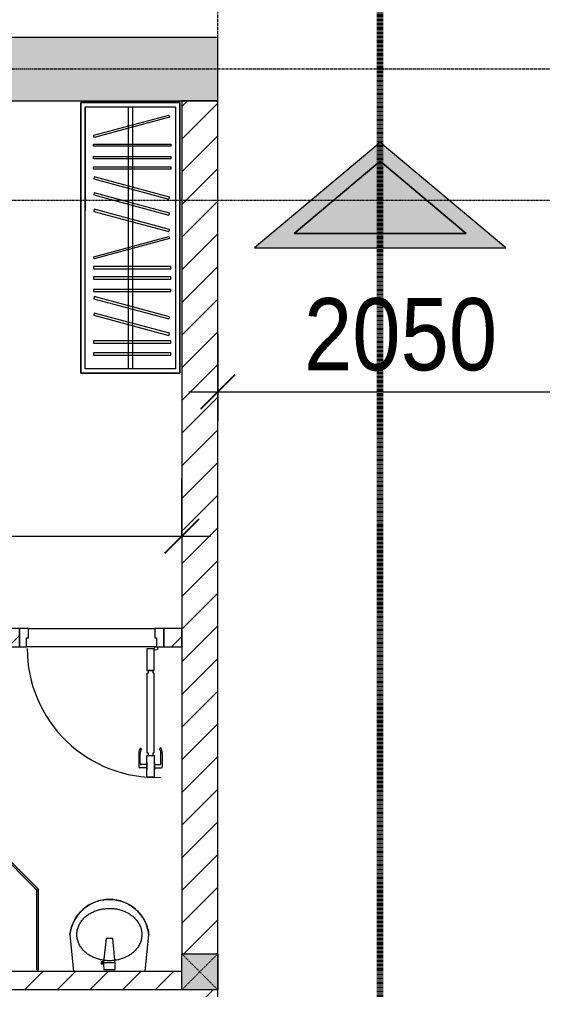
# Model space of a CAD drawing. Header units: millimetres. Extents: x 1591 to 240306, y -15958 to 82755.
# Drawn here: x 126354 to 129254, y 64837 to 70213 of the extents above; entities that cross this region are included whole.
import ezdxf

# ---------------------------------------------------------------- set-up
doc = ezdxf.new("R2010")
doc.units = ezdxf.units.MM
for name, pattern in [('1 NÉT CALL OUT', [6, 3, -3]), ('Dash', [6, 3, -3]), ('Dash Dot 3_16_', [7.9375, 4.7625, -1.5875, 0, -1.5875]), ('Grid Line', [22.225, 12.7, -3.175, 3.175, -3.175])]:
    doc.linetypes.add(name, pattern=pattern)
for name, color, linetype, lineweight in [('0-1', 7, 'Continuous', 5), ('A-ANNO-DIMS', 211, 'Continuous', 9), ('A-ANNO-DIMS-160', 211, 'Continuous', 9), ('A-ANNO-NOTE', 131, 'Continuous', 9), ('A-DETL-1', 90, '1 NÉT CALL OUT', 100), ('A-DETL-GENF-1', 9, 'Continuous', 9), ('A-DOOR-1', 254, 'Continuous', 9), ('A-DOOR-2', 9, 'Continuous', 9), ('A-FLOR-2', 9, 'Continuous', 9), ('A-GLAZ-CURT', 52, 'Continuous', 9), ('A-GLAZ-CURT-1', 254, 'Continuous', 9), ('A-GLAZ-CURT-2', 9, 'Continuous', 9), ('A-WALL-1', 253, 'Continuous', 18), ('A-WALL-2', 9, 'Continuous', 9), ('A-WALL-3', 113, 'Continuous', 18), ('A-WALL-PATT-1', 10, 'Continuous', 9), ('A-WALL-PATT-2', 111, 'Continuous', 9), ('G-ANNO-SYMB-1', 111, 'Dash Dot 3_16_', 18), ('I-FURN-1', 254, 'Continuous', 9), ('P-SANR-FIXT-1', 254, 'Continuous', 9), ('S-COLS', 52, 'Continuous', 9), ('S-COLS-1', 52, 'Continuous', 5), ('S-COLS-2', 7, 'Continuous', 18), ('S-COLS-5', 52, 'Continuous', 18), ('S-COLS-HDLN', 52, 'Dash', 9), ('S-GRID-1', 1, 'Grid Line', 9)]:
    doc.layers.add(name, color=color, linetype=linetype, lineweight=lineweight)
doc.styles.add('UTM Avo', font='UTM Avo.ttf', dxfattribs={"width": 0.9, "height": 400})
doc.dimstyles.new('1_Dim_chi_tiet_2_5', dxfattribs={"dimscale": 304.8, "dimtxt": 399.720379, "dimasz": 0.629921, "dimexe": 0.524934, "dimexo": 0.0625, "dimgap": 0.052493, "dimtad": 1, "dimdec": 0, "dimrnd": 5, "dimzin": 0, "dimdsep": 46, "dimtxsty": 'UTM Avo', "dimblk1": 'OBLIQUE', "dimblk2": 'OBLIQUE', "dimsah": 1, "dimcen": 0.09, "dimdle": 0.524934, "dimazin": 0, "dimtfac": 1, "dimtdec": 4, "dimtix": 1, "dimtmove": 0, "dimatfit": 3, "dimfxl": 1.049869, "dimfxlon": 1, "dimtvp": 1, "dimtolj": 1, "dimtzin": 0, "dimarcsym": 2})
doc.dimstyles.new('1_Dim_chi_tiet_2_5_1', dxfattribs={"dimscale": 304.8, "dimtxt": 399.720379, "dimasz": 0.629921, "dimexe": 0.524934, "dimexo": 0.0625, "dimgap": 0.052493, "dimtad": 1, "dimdec": 0, "dimrnd": 5, "dimzin": 0, "dimdsep": 46, "dimtxsty": 'UTM Avo', "dimblk1": 'OBLIQUE', "dimblk2": 'OBLIQUE', "dimsah": 1, "dimcen": 0.09, "dimdle": 0.524934, "dimazin": 0, "dimtfac": 1, "dimtdec": 4, "dimtix": 1, "dimtmove": 0, "dimatfit": 3, "dimfxl": 1.049869, "dimfxlon": 1, "dimtvp": 1, "dimtolj": 1, "dimtzin": 0, "dimarcsym": 2})
pattern_1 = [(45, (0, 0), (-90.50967, 90.50967), [])]

# ---------------------------------------------------------------- blocks, each defined once
blk = doc.blocks.new('NCV_TKTC_KET CAU_rvt-1-TKCS_MB TẦNG 3-4')
at = {"layer": 'S-COLS-1'}
blk.add_hatch(color=256, dxfattribs=at).paths.add_polyline_path([(116452.6, 69761.9), (116452.6, 70111.9), (115152.6, 70111.9), (115152.6, 69761.9), (115759.6, 69761.9)])
at = {"layer": 'S-COLS-2'}
for p, q in [((116452.6, 70111.9), (115152.6, 70111.9)), ((116452.6, 69761.9), (116452.6, 70111.9)), ((115152.6, 69761.9), (116452.6, 69761.9))]:
    blk.add_line(p, q, dxfattribs=at)
blk = doc.blocks.new('DOOR_CW_01 CANH MO-PANEL KINH - DIG_02-800x2200-CỬA NHÔM KÍNH-V105-TKCS_MB TẦNG 3-4')
at = {"layer": 'A-DETL-GENF-1'}
for p, q in [((-347, 772), (-307, 772)), ((-347, 652), (-347, 772)), ((-307, 772), (-307, 652)), ((-392, 637), (-392, 716.5)), ((-349, 720.5), (-388, 720.5)), ((-384, 699.5), (-384, 637)), ((-349, 703.5), (-380, 703.5)), ((-349, 731.8), (-347, 731.8)), ((-349, 692.2), (-349, 731.8)), ((-347, 692.2), (-347, 731.8)), ((-307, 692.2), (-307, 731.8)), ((-305, 731.8), (-307, 731.8)), ((-305, 692.2), (-305, 731.8)), ((-305, 720.5), (-266, 720.5)), ((-305, 703.5), (-274, 703.5)), ((-270, 699.5), (-270, 637)), ((-262, 637), (-262, 716.5)), ((-347, 692.2), (-349, 692.2)), ((-307, 652), (-347, 652)), ((-313, 652), (-341, 652)), ((-341, 652), (-341, 638)), ((-313, 638), (-313, 652)), ((-307, 692.2), (-305, 692.2)), ((-383.9, 611.2), (-377.3, 615.8)), ((-347, 638), (-341, 638)), ((-347, 638), (-347, 196)), ((-307, 638), (-313, 638)), ((-307, 196), (-307, 638)), ((-270.1, 611.2), (-276.7, 615.8)), ((-347, 196), (-341, 196)), ((-307, 182), (-347, 182)), ((-347, 182), (-347, 62)), ((-341, 196), (-341, 182)), ((-341, 182), (-313, 182)), ((-307, 196), (-313, 196)), ((-313, 182), (-313, 196)), ((-307, 62), (-307, 182)), ((-347, 62), (-307, 62))]:
    blk.add_line(p, q, dxfattribs=at)
blk.add_circle((-357, 60), 10, dxfattribs=at)
for centre, radius, start, end in [((-357, 60), 714, 360, 92), ((-388, 716.5), 4, 90, 180), ((-380, 699.5), 4, 90, 180), ((-274, 699.5), 4, 0, 90), ((-266, 716.5), 4, 0, 90), ((-347, 637), 45, 180, 215), ((-347, 637), 37, 180, 215), ((-307, 637), 37, 325, 0), ((-307, 637), 45, 325, 0)]:
    blk.add_arc(centre, radius, start, end, dxfattribs=at)
at = {"layer": 'A-DOOR-2'}
for p, q in [((-360, 50), (-400, 50)), ((-400, 50), (-400, -50)), ((-360, 0), (-360, 50)), ((-350, 0), (-360, 0)), ((-357, 50), (-332, 50)), ((-350, -50), (-350, 0)), ((360, 0), (350, 0)), ((350, 0), (350, -50)), ((400, 50), (360, 50)), ((360, 50), (360, 0)), ((400, -50), (400, 50)), ((-400, -50), (-350, -50)), ((350, -50), (400, -50))]:
    blk.add_line(p, q, dxfattribs=at)
blk = doc.blocks.new('TU QUAN AO-SUITE ROOM_3 - TU QUAN AO-SUITE ROOM_3-885817-TKCS_MB TẦNG 3-4')
at = {"layer": 'I-FURN-1'}
for p, q in [((0, 0), (-550, 0)), ((-550, 0), (-550, -1500)), ((-550, -1500), (-550, 0)), ((-550, 0), (0, 0)), ((0, -1500), (0, 0)), ((0, 0), (0, -1500)), ((-550, -24), (-550, -576)), ((-526, -24), (-24, -24)), ((-526, -1476), (-526, -24)), ((-526, -24), (-526, -600)), ((-287, -24), (-287, -576)), ((-263, -24), (-263, -576)), ((-24, -24), (-24, -1476)), ((-478.3, -181.1), (-61.3, -69.4)), ((-58.2, -80.9), (-475.2, -192.7)), ((-61.3, -69.4), (-58.2, -80.9)), ((-475.2, -192.7), (-478.3, -181.1)), ((-480.1, -229.7), (-50.1, -229.7)), ((-480.1, -241.7), (-480.1, -229.7)), ((-50.1, -241.7), (-480.1, -241.7)), ((-50.1, -229.7), (-50.1, -241.7)), ((-480.1, -299.2), (-50.1, -299.2)), ((-480.1, -311.2), (-480.1, -299.2)), ((-50.1, -311.2), (-480.1, -311.2)), ((-50.1, -299.2), (-50.1, -311.2)), ((-480.1, -356.4), (-50.1, -356.4)), ((-480.1, -368.4), (-480.1, -356.4)), ((-50.1, -368.4), (-480.1, -368.4)), ((-50.1, -356.4), (-50.1, -368.4)), ((-475.2, -411.5), (-478.3, -423.1)), ((-478.3, -423.1), (-61.3, -534.9)), ((-58.2, -523.3), (-475.2, -411.5)), ((-475.2, -500.3), (-478.3, -511.9)), ((-478.3, -511.9), (-61.3, -623.6)), ((-58.2, -612.1), (-475.2, -500.3)), ((-61.3, -534.9), (-58.2, -523.3)), ((-287, -576), (-287, -1476)), ((-263, -576), (-263, -1476)), ((-526, -1476), (-526, -600)), ((-475.2, -591.5), (-478.3, -603.1)), ((-478.3, -603.1), (-61.3, -714.9)), ((-58.2, -703.3), (-475.2, -591.5)), ((-61.3, -623.6), (-58.2, -612.1)), ((-478.3, -853.9), (-61.3, -742.1)), ((-61.3, -714.9), (-58.2, -703.3)), ((-61.3, -742.1), (-58.2, -753.7)), ((-58.2, -753.7), (-475.2, -865.5)), ((-475.2, -865.5), (-478.3, -853.9)), ((-480.1, -908.6), (-480.1, -920.6)), ((-480.1, -908.6), (-480.1, -920.6)), ((-50.1, -908.6), (-480.1, -908.6)), ((-50.1, -920.6), (-50.1, -908.6)), ((-480.1, -920.6), (-50.1, -920.6)), ((-480.1, -965.8), (-480.1, -977.8)), ((-480.1, -965.8), (-480.1, -977.8)), ((-50.1, -965.8), (-480.1, -965.8)), ((-50.1, -977.8), (-50.1, -965.8)), ((-480.1, -977.8), (-50.1, -977.8)), ((-480.1, -1035.3), (-480.1, -1047.3)), ((-480.1, -1035.3), (-480.1, -1047.3)), ((-50.1, -1035.3), (-480.1, -1035.3)), ((-480.1, -1047.3), (-50.1, -1047.3)), ((-50.1, -1047.3), (-50.1, -1035.3)), ((-475.2, -1075.3), (-478.3, -1086.9)), ((-478.3, -1086.9), (-61.3, -1198.6)), ((-58.2, -1187.1), (-475.2, -1075.3)), ((-475.2, -1166.5), (-478.3, -1178.1)), ((-478.3, -1178.1), (-61.3, -1289.9)), ((-58.2, -1278.3), (-475.2, -1166.5)), ((-61.3, -1198.6), (-58.2, -1187.1)), ((-61.3, -1289.9), (-58.2, -1278.3)), ((-480.1, -1320.5), (-480.1, -1332.5)), ((-480.1, -1320.5), (-480.1, -1332.5)), ((-50.1, -1320.5), (-480.1, -1320.5)), ((-480.1, -1332.5), (-50.1, -1332.5)), ((-50.1, -1332.5), (-50.1, -1320.5)), ((-480.1, -1386.9), (-480.1, -1398.9)), ((-480.1, -1386.9), (-480.1, -1398.9)), ((-50.1, -1386.9), (-480.1, -1386.9)), ((-50.1, -1398.9), (-50.1, -1386.9)), ((-480.1, -1398.9), (-50.1, -1398.9)), ((-550, -1500), (0, -1500)), ((0, -1500), (-550, -1500)), ((-24, -1476), (-526, -1476))]:
    blk.add_line(p, q, dxfattribs=at)
blk = doc.blocks.new('bonruatreo - Chậu rửa-348246-TKCS_MB TẦNG 3-4')
at = {"layer": 'P-SANR-FIXT-1'}
for p, q in [((-218.6, 205), (-198.4, 0)), ((-18.5, 182.5), (-32.2, 52.9)), ((18.5, 182.5), (-18.5, 182.5)), ((33, 45.4), (18.5, 182.5)), ((198.4, 0), (218.6, 205)), ((-35.6, 54.2), (-44.7, 54.2)), ((-44.7, 54.2), (-44.7, 42.8)), ((-35.6, 52.9), (-35.6, 54.2)), ((-44.7, 42.8), (-35.6, 42.8)), ((-32.2, 52.9), (-35.6, 52.9)), ((-35.6, 44.2), (-35.6, 52.9)), ((-35.6, 42.8), (-35.6, 44.2)), ((-35.6, 44.2), (-33.1, 44.2)), ((-32.2, 52.9), (-33.1, 44.2)), ((-33, 37.3), (-31.4, 12.2)), ((32.7, 48.5), (-32.7, 48.5)), ((-30.2, 11), (30.2, 11)), ((31.4, 12.2), (33, 37.3))]:
    blk.add_line(p, q, dxfattribs=at)
at = {"layer": 'P-SANR-FIXT-1', "flags": 128}
blk.add_lwpolyline([(-218.6, 205), (-217.4, 213.7), (-215.9, 222.4), (-214, 231), (-211.8, 239.5), (-209.3, 247.9), (-206.4, 256.2), (-203.2, 264.4), (-199.6, 272.5), (-195.8, 280.4), (-191.6, 288.1), (-187.1, 295.7), (-182.3, 303.1), (-177.3, 310.3), (-171.9, 317.3), (-166.3, 324.1), (-160.4, 330.6), (-154.2, 336.9), (-147.8, 342.9), (-141.2, 348.7), (-134.3, 354.2), (-127.3, 359.4), (-120, 364.4), (-112.5, 369), (-104.9, 373.4), (-97.1, 377.4), (-89.1, 381.2), (-81, 384.6), (-72.7, 387.6), (-64.4, 390.4), (-55.9, 392.8), (-47.3, 394.8), (-38.7, 396.6), (-30, 397.9), (-21.3, 399), (-12.5, 399.6), (-3.7, 400), (5.1, 399.9), (13.9, 399.6), (22.6, 398.8), (31.4, 397.8), (40.1, 396.3), (48.7, 394.5), (57.2, 392.4), (65.7, 390), (74, 387.2), (82.2, 384.1), (90.3, 380.6), (98.3, 376.8), (106.1, 372.7), (113.7, 368.3), (121.1, 363.6), (128.4, 358.7), (135.4, 353.4), (142.2, 347.8), (148.8, 342), (155.2, 335.9), (161.3, 329.6), (167.2, 323), (172.8, 316.2), (178.1, 309.2), (183.1, 302), (187.8, 294.6), (192.2, 287), (196.4, 279.2), (200.2, 271.3), (203.7, 263.2), (206.8, 255), (209.7, 246.6), (212.2, 238.2), (214.3, 229.7), (216.1, 221.1), (217.6, 212.4), (218.6, 205)], dxfattribs=at)
at = {"layer": 'P-SANR-FIXT-1'}
for centre, radius, start, end in [((0, 180), 220, 6.525, 173.475), ((5.5, 41.4), 38.7, 175.8543, 186.034), ((-30.1, 12.3), 1.3, 183.5997, 268.7722), ((30.1, 12.3), 1.3, 271.2278, 356.4003), ((-5.5, 41.4), 38.7, 353.966, 6.034)]:
    blk.add_arc(centre, radius, start, end, dxfattribs=at)
for points in [[(-180, 205), (-180, 212.4), (-178.6, 227.3), (-172.4, 248.8), (-162.5, 268.9), (-149.4, 287), (-133.8, 303), (-116.1, 316.6), (-96.9, 327.9), (-76.5, 336.8), (-55.2, 343.5), (-33.3, 347.9), (-11.2, 350.1), (11.1, 350.1), (33.3, 347.9), (55.2, 343.5), (76.5, 336.8), (96.9, 327.9), (116.1, 316.6), (133.8, 302.9), (149.5, 287), (162.5, 268.8), (172.4, 248.8), (178.6, 227.3), (180, 212.4), (180, 205)], [(180, 205), (180, 197.6), (178.6, 182.7), (172.4, 161.2), (162.5, 141.2), (149.5, 123), (133.8, 107.1), (116.1, 93.4), (96.9, 82.1), (76.5, 73.2), (55.2, 66.5), (33.3, 62.1), (11.1, 59.9), (-11.2, 59.9), (-33.3, 62.1), (-55.2, 66.5), (-76.5, 73.2), (-96.9, 82.1), (-116.1, 93.4), (-133.8, 107), (-149.4, 123), (-162.5, 141.1), (-172.4, 161.2), (-178.6, 182.7), (-180, 197.6), (-180, 205)]]:
    blk.add_open_spline(points, degree=3, dxfattribs=at)
blk = doc.blocks.new('System Panel - Glazed-901207-TKCS_MB TẦNG 3-4')
at = {"layer": 'A-GLAZ-CURT'}
blk.add_hatch(color=256, dxfattribs=at).paths.add_polyline_path([(-222.1, -5), (222.1, -5), (222.1, 5), (-222.1, 5)])
at = {"layer": 'A-GLAZ-CURT-2'}
for p, q in [((222.1, 5), (-222.1, 5)), ((-222.1, 5), (-222.1, -5)), ((222.1, -5), (222.1, 5)), ((-222.1, -5), (222.1, -5))]:
    blk.add_line(p, q, dxfattribs=at)
blk = doc.blocks.new('System Panel - Glazed-579379-TKCS_MB TẦNG 3-4')
at = {"layer": 'A-GLAZ-CURT'}
blk.add_hatch(color=256, dxfattribs=at).paths.add_polyline_path([(350.6, 5), (-350.6, 5), (-350.6, -5), (350.6, -5)])
at = {"layer": 'A-GLAZ-CURT-2'}
for p, q in [((350.6, 5), (-350.6, 5)), ((-350.6, 5), (-350.6, -5)), ((350.6, -5), (350.6, 5)), ((-350.6, -5), (350.6, -5))]:
    blk.add_line(p, q, dxfattribs=at)
blk = doc.blocks.new('NCV_TKTC_TANG 3 - 4_rvt-2-TKCS_MB TẦNG 3-4')
at = {"layer": 'A-WALL-PATT-1'}
h = blk.add_hatch(dxfattribs=at)
h.set_pattern_fill('FP_1', color=256, style=0, pattern_type=2)
h.set_pattern_definition(pattern_1)
h.paths.add_polyline_path([(116252.6, 66736.9), (116252.6, 66836.9), (116152.6, 66836.9), (116152.6, 66736.9)])
h.paths.add_polyline_path([(115352.6, 66736.9), (115352.6, 66836.9), (114252.1, 66836.9), (114252.1, 66736.9), (114953.6, 66736.9)])
h = blk.add_hatch(dxfattribs=at)
h.set_pattern_fill('FP_1', color=256, style=0, pattern_type=2)
h.set_pattern_definition(pattern_1)
h.paths.add_polyline_path([(115759.6, 64836.9), (116252.5, 64836.9), (116252.5, 64936.9), (114252.6, 64936.9), (114252.6, 64836.9)])
h.paths.add_polyline_path([(114152.6, 64836.9), (114152.6, 64936.9), (111852.5, 64936.9), (111852.5, 64836.9), (114147.6, 64836.9)])
at = {"layer": 'A-FLOR-2'}
for p, q in [((115402.6, 66836.9), (116102.6, 66836.9)), ((115452.6, 64947.3), (115452.6, 64936.9))]:
    blk.add_line(p, q, dxfattribs=at)
at = {"layer": 'A-WALL-1'}
for p, q in [((115352.6, 66836.9), (114252.1, 66836.9)), ((115352.6, 66736.9), (115352.6, 66836.9)), ((116252.6, 66836.9), (116152.6, 66836.9)), ((116152.6, 66836.9), (116152.6, 66736.9)), ((116252.6, 66736.9), (116252.6, 66836.9)), ((114252.1, 66736.9), (115352.6, 66736.9)), ((116152.6, 66736.9), (116252.6, 66736.9)), ((116252.5, 64936.9), (114252.6, 64936.9)), ((114252.6, 64836.9), (116252.5, 64836.9))]:
    blk.add_line(p, q, dxfattribs=at)
at = {"layer": 'A-WALL-2'}
for p, q in [((115402.6, 66836.9), (116102.6, 66836.9)), ((116112.6, 66736.9), (115392.6, 66736.9))]:
    blk.add_line(p, q, dxfattribs=at)
at = {"layer": 'A-DOOR-1', "rotation": 180}
blk.add_blockref('DOOR_CW_01 CANH MO-PANEL KINH - DIG_02-800x2200-CỬA NHÔM KÍNH-V105-TKCS_MB TẦNG 3-4', (115752.6, 66786.9), dxfattribs=at)
at = {"layer": 'A-GLAZ-CURT-1'}
for name, p, rotation in [('System Panel - Glazed-579379-TKCS_MB TẦNG 3-4', (115204.7, 65639.5), 134.9999999999999), ('System Panel - Glazed-901207-TKCS_MB TẦNG 3-4', (115452.6, 65169.5), 89.9999999999999)]:
    blk.add_blockref(name, p, dxfattribs=dict(at, rotation=rotation))
at = {"layer": 'I-FURN-1'}
blk.add_blockref('TU QUAN AO-SUITE ROOM_3 - TU QUAN AO-SUITE ROOM_3-885817-TKCS_MB TẦNG 3-4', (116242.5, 69752), dxfattribs=at)
at = {"layer": 'P-SANR-FIXT-1'}
blk.add_blockref('bonruatreo - Chậu rửa-348246-TKCS_MB TẦNG 3-4', (115851.2, 64936.9), dxfattribs=at)
blk = doc.blocks.new('G1_SOF - BO TRU - 200x200-3054294-TKCS_MB TẦNG 3-4')
at = {"layer": 'S-COLS'}
blk.add_hatch(color=256, dxfattribs=at).paths.add_polyline_path([(100, 100), (-100, 100), (-100, -100), (100, -100)])
at = {"layer": 'S-COLS-5'}
for p, q in [((-100, 100), (100, 100)), ((-100, -100), (-100, 100)), ((100, 100), (100, -100)), ((100, -100), (-100, -100))]:
    blk.add_line(p, q, dxfattribs=at)
at = {"layer": 'S-COLS-HDLN'}
for p, q in [((100, -100), (-100, 100)), ((-100, -100), (100, 100))]:
    blk.add_line(p, q, dxfattribs=at)
blk = doc.blocks.new('HDNDCT_MŨI TÊN THOÁT HIỂM - HDNDCT_MŨI TÊN THOÁT HIỂM-2437747-TKCS_MB TẦNG 3-4')
at = {"layer": 'A-ANNO-NOTE'}
h = blk.add_hatch(color=256, dxfattribs=at)
h.paths.add_polyline_path([(-3.153, 0), (0.5, 4.353), (0.5, -4.353)])
h.paths.add_polyline_path([(-2.5, 0), (0, -2.979), (0, 2.979)])
blk.add_hatch(color=256, dxfattribs=at).paths.add_polyline_path([(0, -2.979), (-2.5, 0), (0, 2.979)])
for p, q in [((0.5, 4.353), (-3.153, 0)), ((0.5, -4.353), (0.5, 4.353)), ((-2.5, 0), (0, 2.979)), ((0, 2.979), (-2.5, 0)), ((0, 2.979), (0, -2.979)), ((0, -2.979), (0, 2.979)), ((-3.153, 0), (0.5, -4.353)), ((0, -2.979), (-2.5, 0)), ((-2.5, 0), (0, -2.979))]:
    blk.add_line(p, q, dxfattribs=at)
blk = doc.blocks.new('DIMBLOCK180-TKCS_MB TẦNG 3-4')
at = {"layer": 'A-ANNO-DIMS-160'}
for p, q in [((127453.9, 68468.8), (127453.9, 67988.8)), ((127453.9, 68148.8), (127453.9, 68468.8)), ((129503.9, 68468.8), (129503.9, 67988.8)), ((129503.9, 68148.8), (129503.9, 68468.8)), ((127293.9, 68148.8), (129663.9, 68148.8))]:
    blk.add_line(p, q, dxfattribs=at)
at = {"layer": 'A-ANNO-DIMS-160', "lineweight": 25}
for p, q in [((127453.9, 68148.8), (127549.9, 68244.8)), ((129503.9, 68148.8), (129599.9, 68244.8)), ((127453.9, 68148.8), (127357.9, 68052.8)), ((129503.9, 68148.8), (129407.9, 68052.8))]:
    blk.add_line(p, q, dxfattribs=at)
at = {"layer": 'A-ANNO-DIMS-160', "color": 0, "insert": (127931.1, 68668.4), "char_height": 400, "width": 1314.636, "attachment_point": 1, "line_spacing_factor": 1.110334, "style": 'UTM Avo'}
blk.add_mtext('2050', dxfattribs=at)
blk = doc.blocks.new('_Oblique')
at = {"color": 0, "linetype": 'ByBlock', "lineweight": -2}
blk.add_line((-0.5, -0.5), (0.5, 0.5), dxfattribs=at)
blk = doc.blocks.new('DIMBLOCK412-TKCS_MB TẦNG 3-4')
at = {"layer": 'A-ANNO-DIMS-160'}
for p, q in [((118653.9, 67668.8), (118653.9, 67188.8)), ((118653.9, 67348.8), (118653.9, 67668.8)), ((127253.9, 67668.8), (127253.9, 67188.8)), ((127253.9, 67348.8), (127253.9, 67668.8)), ((118493.9, 67348.8), (127413.9, 67348.8))]:
    blk.add_line(p, q, dxfattribs=at)
at = {"layer": 'A-ANNO-DIMS-160', "lineweight": 25}
for p, q in [((118653.9, 67348.8), (118749.9, 67444.8)), ((127253.9, 67348.8), (127349.9, 67444.8)), ((118653.9, 67348.8), (118557.9, 67252.8)), ((127253.9, 67348.8), (127157.9, 67252.8))]:
    blk.add_line(p, q, dxfattribs=at)
at = {"layer": 'A-ANNO-DIMS-160', "color": 0, "insert": (122406.1, 67868.4), "char_height": 400, "width": 1314.636, "attachment_point": 1, "line_spacing_factor": 1.110334, "style": 'UTM Avo'}
blk.add_mtext('8600', dxfattribs=at)

msp = doc.modelspace()

# ---------------------------------------------------------------- hatches: boundary and pattern name
at = {"layer": 'A-WALL-PATT-2'}
h = msp.add_hatch(dxfattribs=at)
h.set_pattern_fill('FP_1', color=256, style=0, pattern_type=2)
h.set_pattern_definition([(45, (11001.35, 0), (-90.50967, 90.50967), [])])
h.paths.add_polyline_path([(127453.9, 61911.9), (127453.9, 62061.9), (127253.9, 62061.9), (127253.9, 61911.9)])
h.paths.add_polyline_path([(127453.9, 63151.9), (127453.9, 69761.9), (127253.9, 69761.9), (127253.9, 65035.3), (127453.8, 65035.3), (127453.8, 64835.3), (127253.9, 64835.3), (127253.9, 63151.9)])

# ---------------------------------------------------------------- linework, layer by layer
at = {"layer": 'A-DETL-1'}
msp.add_line((128353.9, 52256.9), (128353.9, 71435.3), dxfattribs=at)
at = {"layer": 'A-WALL-3'}
for p, q in [((127253.9, 69761.9), (127253.9, 65035.3)), ((127453.9, 69761.9), (127253.9, 69761.9)), ((127453.9, 63151.9), (127453.9, 69761.9))]:
    msp.add_line(p, q, dxfattribs=at)
at = {"layer": 'G-ANNO-SYMB-1'}
msp.add_line((39749.2, 69211.5), (145928.2, 69211.5), dxfattribs=at)
at = {"layer": 'S-GRID-1'}
for p, q in [((127453.9, 19175.3), (127453.9, 76690.4)), ((139245.7, 69936.9), (45492.6, 69936.9))]:
    msp.add_line(p, q, dxfattribs=at)

# ---------------------------------------------------------------- block references
at = {"layer": '0-1'}
for name in ['NCV_TKTC_KET CAU_rvt-1-TKCS_MB TẦNG 3-4', 'NCV_TKTC_TANG 3 - 4_rvt-2-TKCS_MB TẦNG 3-4']:
    msp.add_blockref(name, (11001.4, 0), dxfattribs=at)
at = {"layer": 'A-ANNO-NOTE', "xscale": 160, "yscale": 160, "zscale": 160, "rotation": 269.9999999999999}
msp.add_blockref('HDNDCT_MŨI TÊN THOÁT HIỂM - HDNDCT_MŨI TÊN THOÁT HIỂM-2437747-TKCS_MB TẦNG 3-4', (128353.9, 69027.1), dxfattribs=at)
at = {"layer": 'S-COLS', "rotation": 180}
msp.add_blockref('G1_SOF - BO TRU - 200x200-3054294-TKCS_MB TẦNG 3-4', (127353.8, 64935.3), dxfattribs=at)

# ---------------------------------------------------------------- dimensions: what is measured, and where the dimension line sits
at = {"layer": 'A-ANNO-DIMS'}
for base, p1, p2, dimstyle, override, picture, middle in [((129503.9, 68148.8), (127453.9, 68468.8), (129503.9, 68468.8), '1_Dim_chi_tiet_2_5', {"dimpost": '<>', "dimfxl": 2050}, 'DIMBLOCK180-TKCS_MB TẦNG 3-4', (128478.9, 68371.8)), ((127253.9, 67348.8), (118653.9, 67668.8), (127253.9, 67668.8), '1_Dim_chi_tiet_2_5_1', {"dimpost": '<>', "dimfxl": 8600}, 'DIMBLOCK412-TKCS_MB TẦNG 3-4', (122953.9, 67571.8))]:
    dim = msp.add_linear_dim(base=base, p1=p1, p2=p2, dimstyle=dimstyle, override=override, dxfattribs=at)
    dim.commit()
    dim.dimension.update_dxf_attribs({"geometry": picture, "text_midpoint": middle})

doc.saveas('drawing.dxf')
